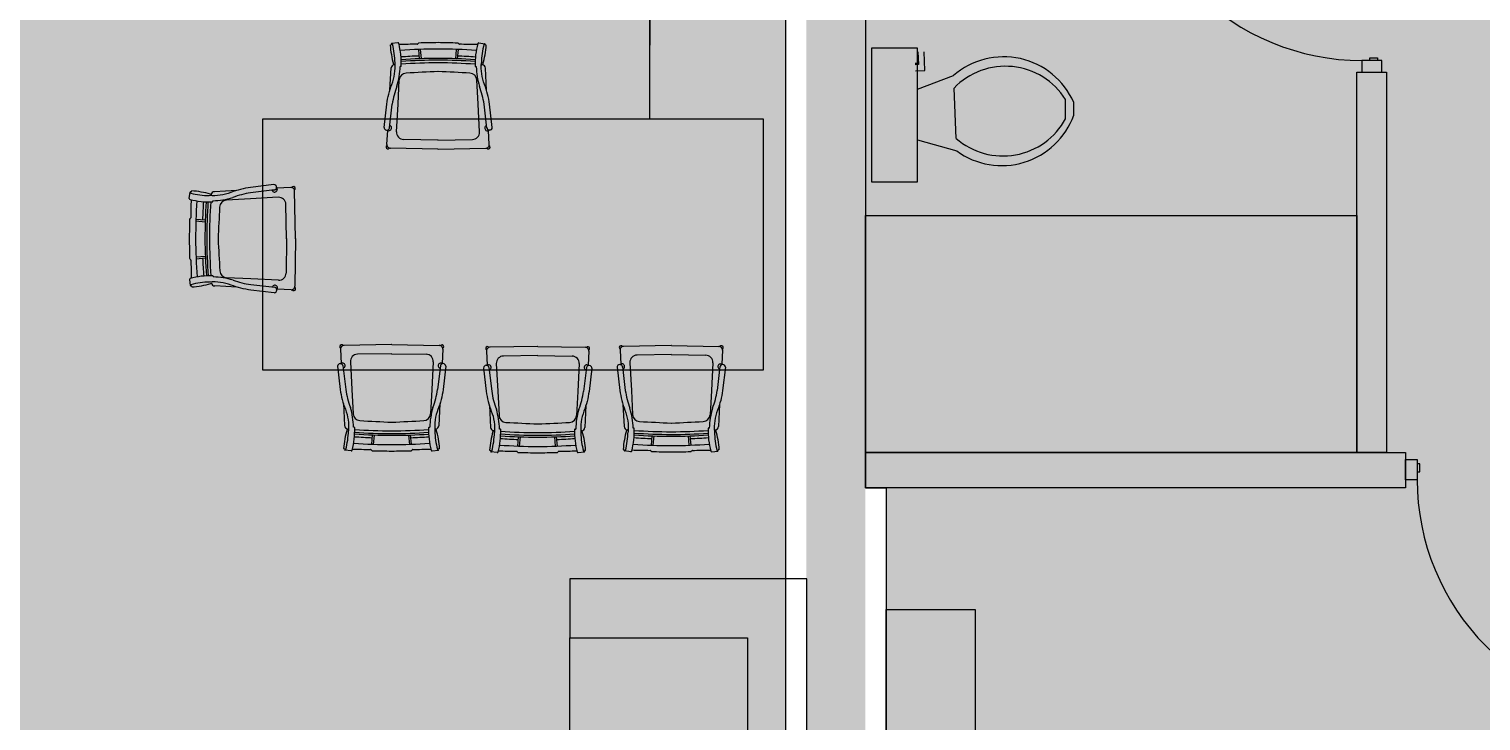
# Model space of a CAD drawing. Header units: millimetres. Extents: x 475206255 to 476720147, y 4620882299 to 4621447368.
# Drawn here: x 475282902 to 475287802, y 4621147628 to 4621149963 of the extents above; entities that cross this region are included whole.
import ezdxf

# ---------------------------------------------------------------- set-up
doc = ezdxf.new("R2010")
doc.units = ezdxf.units.MM
doc.header["$MEASUREMENT"] = 0
for name, color, linetype, lineweight in [('0_Pen_No__2_Pen_No__7_Pen_No__2_Pen_No__7', 7, 'Continuous', 0), ('0_Pen_No__7_Pen_No__7_Pen_No__7', 7, 'Continuous', 0), ('2D Drafting - General_Pen_No__250_Pen_No__2_Pen_No__250', 7, 'Continuous', 0), ('2D Drafting - General_Pen_No__250_Pen_No__2_Pen_No__7', 7, 'Continuous', 0), ('2D Drafting - General_Pen_No__250_Pen_No__7_Pen_No__250', 7, 'Continuous', 0), ('2D Drafting - General_Pen_No__250_Pen_No__7_Pen_No__7', 7, 'Continuous', 0), ('2D Drafting - General_Pen_No__7_Pen_No__7_Pen_No__7', 7, 'Continuous', 0), ('Doors_Pen_No__7_Pen_No__7_Pen_No__7', 7, 'Continuous', 0), ('G-Anno-Nplt_Pen_No__151', 151, 'Continuous', 0), ('G-Anno-Nplt_Pen_No__4', 7, 'Continuous', 0), ('New_0_Pen_No__7', 7, 'Continuous', 0), ('New_aveji_Pen_No__7', 7, 'Continuous', 0), ('New_R03_Nakveti_Pen_No__4', 7, 'Continuous', 0), ('zoma_Pen_No__142', 142, 'Continuous', 0)]:
    doc.layers.add(name, color=color, linetype=linetype, lineweight=lineweight)
doc.layers.add('New_R03_Nakveti', color=7, linetype='Continuous')
doc.layers.add('zoma', color=7, linetype='Continuous')
doc.styles.add('GENERATED_STYLE_2', font='arial.ttf')
doc.dimstyles.new('GENERATED_STYLE__3', dxfattribs={"dimtxt": 200, "dimasz": 64.421331, "dimexe": 0.18, "dimexo": 3, "dimgap": 0, "dimtad": 1, "dimtih": 1, "dimtoh": 1, "dimlfac": 0.001, "dimzin": 0, "dimdsep": 46, "dimtxsty": 'GENERATED_STYLE_2', "dimblk": 'ARROWHEAD_2', "dimblk1": 'ARROWHEAD_2', "dimblk2": 'ARROWHEAD_2', "dimcen": 0.09, "dimclrd": 142, "dimclre": 142, "dimclrt": 142, "dimadec": 0, "dimazin": 0, "dimtfac": 1, "dimtdec": 4, "dimtmove": 0, "dimatfit": 3, "dimfxl": 1, "dimtolj": 1, "dimtzin": 0, "dimarcsym": 0})
doc.dimstyles.new('GENERATED_STYLE__9', dxfattribs={"dimtxt": 200, "dimasz": 64.421331, "dimexe": 0.18, "dimexo": 3, "dimgap": 0, "dimtad": 1, "dimlfac": 0.001, "dimzin": 0, "dimdsep": 46, "dimtxsty": 'GENERATED_STYLE_2', "dimblk": 'ARROWHEAD_2', "dimblk1": 'ARROWHEAD_2', "dimblk2": 'ARROWHEAD_2', "dimcen": 0.09, "dimclrd": 142, "dimclre": 142, "dimclrt": 142, "dimadec": 0, "dimazin": 0, "dimtfac": 1, "dimtdec": 4, "dimtmove": 0, "dimatfit": 3, "dimfxl": 1, "dimtolj": 1, "dimtzin": 0, "dimarcsym": 0})

# ---------------------------------------------------------------- blocks, each defined once
blk = doc.blocks.new('Bed Layout 23_3')
at = {"layer": 'New_R03_Nakveti_Pen_No__4', "color": 7, "linetype": 'Continuous', "lineweight": 0}
for p, q in [((-900, 0), (-1399.9, 0)), ((-1399.9, 0), (-1399.9, -300)), ((-900, -300), (-900, 0)), ((900, 0), (-900, 0)), ((-900, 0), (-900, -2000)), ((1399.9, 0), (900, 0)), ((900, 0), (900, -300)), ((900, -2000), (900, 0)), ((1399.9, -300), (1399.9, 0)), ((-1399.9, -300), (-900, -300)), ((900, -300), (1399.9, -300)), ((-690, -440), (-870, -620)), ((0, -440), (-690, -440)), ((-690, -440), (-690, -620)), ((690, -440), (0, -440)), ((870, -620), (690, -440)), ((690, -440), (690, -620)), ((-870, -620), (-870, -1970)), ((-870, -620), (-690, -620)), ((870, -620), (690, -620)), ((870, -1970), (870, -620)), ((-900, -2000), (900, -2000)), ((-870, -1970), (0, -1970)), ((0, -1970), (870, -1970))]:
    blk.add_line(p, q, dxfattribs=at)
at = {"layer": 'New_R03_Nakveti_Pen_No__4', "color": 7, "linetype": 'Continuous', "lineweight": 0, "flags": 128}
for points in [[(-60, -440), (-60, -60), (-840, -60), (-840, -480), (-730, -480), (-690, -440)], [(690, -440), (730, -480), (840, -480), (840, -60), (60, -60), (60, -440)]]:
    blk.add_lwpolyline(points, close=True, dxfattribs=at)
blk = doc.blocks.new('*D165', base_point=(475826095.8, 4621095193.2))
at = {"layer": 'zoma_Pen_No__142', "color": 142, "linetype": 'Continuous', "lineweight": 0, "transparency": 16777216}
for p, q in [((475299133.3, 4621159406.2), (475299133.3, 4621159447.6)), ((475299196.9, 4621159406.2), (475299069.8, 4621159406.2)), ((475299175.7, 4621159381.7), (475299091, 4621159430.6)), ((475299133.3, 4621144206.2), (475299133.3, 4621159406.2)), ((475299091, 4621144230.6), (475299175.7, 4621144181.7)), ((475299196.9, 4621144206.2), (475299069.8, 4621144206.2)), ((475299133.3, 4621144164.7), (475299133.3, 4621144206.2))]:
    blk.add_line(p, q, dxfattribs=at)
at = {"layer": 'zoma_Pen_No__142', "color": 142, "lineweight": 0, "transparency": 16777216, "insert": (475299093.3, 4621151463), "char_height": 200, "attachment_point": 7, "rotation": 90, "style": 'GENERATED_STYLE_2'}
blk.add_mtext('\\A1;{\\pql;\\fArial|b0|i0|c204|p0;\\W1.000000;15.20}', dxfattribs=at)
blk = doc.blocks.new('ARROWHEAD_2')
at = {"color": 0, "linetype": 'Continuous', "lineweight": 0}
for p, q in [((0, 0), (-1, 0)), ((-0.378, -0.655), (0.378, 0.655))]:
    blk.add_line(p, q, dxfattribs=at)
blk = doc.blocks.new('*D167', base_point=(475826095.8, 4621095193.2))
at = {"layer": 'zoma_Pen_No__142', "color": 142, "linetype": 'Continuous', "lineweight": 0, "transparency": 16777216}
for p, q in [((475298301.8, 4621148130.6), (475298386.6, 4621148081.7)), ((475298407.8, 4621148106.2), (475298280.6, 4621148106.2)), ((475298344.2, 4621144606.2), (475298344.2, 4621148106.2)), ((475298407.8, 4621144606.2), (475298280.6, 4621144606.2)), ((475298301.8, 4621144630.6), (475298386.6, 4621144581.7))]:
    blk.add_line(p, q, dxfattribs=at)
at = {"layer": 'zoma_Pen_No__142', "color": 142, "lineweight": 0, "transparency": 16777216, "insert": (475298304.2, 4621146089.2), "char_height": 200, "attachment_point": 7, "rotation": 90, "style": 'GENERATED_STYLE_2'}
blk.add_mtext('\\A1;{\\pql;\\fArial|b0|i0|c204|p0;\\W1.000000;3.50}', dxfattribs=at)
blk = doc.blocks.new('*D168', base_point=(475826095.8, 4621095193.2))
at = {"layer": 'zoma_Pen_No__142', "color": 142, "linetype": 'Continuous', "lineweight": 0, "transparency": 16777216}
for p, q in [((475298301.8, 4621149030.6), (475298386.6, 4621148981.7)), ((475298407.8, 4621149006.2), (475298280.6, 4621149006.2)), ((475298344.2, 4621148106.2), (475298344.2, 4621149006.2)), ((475298301.8, 4621148130.6), (475298386.6, 4621148081.7)), ((475298407.8, 4621148106.2), (475298280.6, 4621148106.2))]:
    blk.add_line(p, q, dxfattribs=at)
at = {"layer": 'zoma_Pen_No__142', "color": 142, "lineweight": 0, "transparency": 16777216, "insert": (475298304.2, 4621148289.2), "char_height": 200, "attachment_point": 7, "rotation": 90, "style": 'GENERATED_STYLE_2'}
blk.add_mtext('\\A1;{\\pql;\\fArial|b0|i0|c204|p0;\\W1.000000;0.90}', dxfattribs=at)
blk = doc.blocks.new('*D169', base_point=(475826095.8, 4621095193.2))
at = {"layer": 'zoma_Pen_No__142', "color": 142, "linetype": 'Continuous', "lineweight": 0, "transparency": 16777216}
for p, q in [((475298407.8, 4621151606.2), (475298280.6, 4621151606.2)), ((475298301.8, 4621151630.6), (475298386.6, 4621151581.7)), ((475298344.2, 4621149006.2), (475298344.2, 4621151606.2)), ((475298301.8, 4621149030.6), (475298386.6, 4621148981.7)), ((475298407.8, 4621149006.2), (475298280.6, 4621149006.2))]:
    blk.add_line(p, q, dxfattribs=at)
at = {"layer": 'zoma_Pen_No__142', "color": 142, "lineweight": 0, "transparency": 16777216, "char_height": 200, "attachment_point": 7, "rotation": 90, "style": 'GENERATED_STYLE_2'}
for s, insert in [('\\A1;{\\pql;\\fArial|b0|i0|c204|p0;\\W1.000000;0.40}', (475298304.2, 4621151047.8)), ('\\A1;{\\pql;\\fArial|b0|i0|c204|p0;\\W1.000000;2.60}', (475298304.2, 4621150039.2))]:
    blk.add_mtext(s, dxfattribs=dict(at, insert=insert))
blk = doc.blocks.new('*D1350', base_point=(475826095.8, 4621095193.2))
at = {"layer": 'zoma_Pen_No__142', "color": 142, "linetype": 'Continuous', "lineweight": 0, "transparency": 16777216}
for p, q in [((475281719.4, 4621160358.8), (475281719.4, 4621160486)), ((475288219.4, 4621160358.8), (475288219.4, 4621160486)), ((475281743.9, 4621160464.8), (475281695, 4621160380)), ((475288243.9, 4621160464.8), (475288195, 4621160380)), ((475281719.4, 4621160422.4), (475288219.4, 4621160422.4))]:
    blk.add_line(p, q, dxfattribs=at)
at = {"layer": 'zoma_Pen_No__142', "color": 142, "lineweight": 0, "transparency": 16777216, "char_height": 200, "attachment_point": 7, "style": 'GENERATED_STYLE_2'}
for s, insert in [('\\A1;{\\pql;\\fArial|b0|i0|c204|p0;\\W1.000000;6.50}', (475284702.5, 4621160462.4)), ('\\A1;{\\pql;\\fArial|b0|i0|c204|p0;\\W1.000000;0.40}', (475287661.1, 4621160462.4))]:
    blk.add_mtext(s, dxfattribs=dict(at, insert=insert))
blk = doc.blocks.new('*D1409', base_point=(475826095.8, 4621095193.2))
at = {"layer": 'zoma_Pen_No__142', "color": 142, "linetype": 'Continuous', "lineweight": 0, "transparency": 16777216}
for p, q in [((475281743.9, 4621209841.4), (475281695, 4621209756.6)), ((475281719.4, 4621209735.5), (475281719.4, 4621209862.6)), ((475288243.9, 4621209841.4), (475288195, 4621209756.6)), ((475288219.4, 4621209735.5), (475288219.4, 4621209862.6)), ((475281719.4, 4621209799), (475288219.4, 4621209799))]:
    blk.add_line(p, q, dxfattribs=at)
at = {"layer": 'zoma_Pen_No__142', "color": 142, "lineweight": 0, "transparency": 16777216, "char_height": 200, "attachment_point": 7, "style": 'GENERATED_STYLE_2'}
for s, insert in [('\\A1;{\\pql;\\fArial|b0|i0|c204|p0;\\W1.000000;6.50}', (475284702.5, 4621209839)), ('\\A1;{\\pql;\\fArial|b0|i0|c204|p0;\\W1.000000;0.40}', (475287661.1, 4621209839))]:
    blk.add_mtext(s, dxfattribs=dict(at, insert=insert))
blk = doc.blocks.new('*D1433', base_point=(475826095.8, 4621095193.2))
at = {"layer": 'zoma_Pen_No__142', "color": 142, "linetype": 'Continuous', "lineweight": 0, "transparency": 16777216}
for p, q in [((475281719.4, 4621191190.5), (475281719.4, 4621191317.7)), ((475288219.4, 4621191190.5), (475288219.4, 4621191317.7)), ((475281743.9, 4621191296.5), (475281695, 4621191211.7)), ((475281719.4, 4621191254.1), (475288219.4, 4621191254.1)), ((475288243.9, 4621191296.5), (475288195, 4621191211.7))]:
    blk.add_line(p, q, dxfattribs=at)
at = {"layer": 'zoma_Pen_No__142', "color": 142, "lineweight": 0, "transparency": 16777216, "char_height": 200, "attachment_point": 7, "style": 'GENERATED_STYLE_2'}
for s, insert in [('\\A1;{\\pql;\\fArial|b0|i0|c204|p0;\\W1.000000;6.50}', (475284702.5, 4621191294.1)), ('\\A1;{\\pql;\\fArial|b0|i0|c204|p0;\\W1.000000;0.40}', (475287661.1, 4621191294.1))]:
    blk.add_mtext(s, dxfattribs=dict(at, insert=insert))
blk = doc.blocks.new('*D1467', base_point=(475826095.8, 4621095193.2))
at = {"layer": 'zoma_Pen_No__142', "color": 142, "linetype": 'Continuous', "lineweight": 0, "transparency": 16777216}
for p, q in [((475281743.9, 4621259031.2), (475281695, 4621258946.4)), ((475281719.4, 4621258925.2), (475281719.4, 4621259052.4)), ((475288243.9, 4621259031.2), (475288195, 4621258946.4)), ((475288219.4, 4621258925.2), (475288219.4, 4621259052.4)), ((475281719.4, 4621258988.8), (475288219.4, 4621258988.8))]:
    blk.add_line(p, q, dxfattribs=at)
at = {"layer": 'zoma_Pen_No__142', "color": 142, "lineweight": 0, "transparency": 16777216, "char_height": 200, "attachment_point": 7, "style": 'GENERATED_STYLE_2'}
for s, insert in [('\\A1;{\\pql;\\fArial|b0|i0|c204|p0;\\W1.000000;6.50}', (475284702.5, 4621259028.8)), ('\\A1;{\\pql;\\fArial|b0|i0|c204|p0;\\W1.000000;0.40}', (475287661.1, 4621259028.8))]:
    blk.add_mtext(s, dxfattribs=dict(at, insert=insert))
blk = doc.blocks.new('*D1491', base_point=(475826095.8, 4621095193.2))
at = {"layer": 'zoma_Pen_No__142', "color": 142, "linetype": 'Continuous', "lineweight": 0, "transparency": 16777216}
for p, q in [((475281719.4, 4621240380.3), (475281719.4, 4621240507.4)), ((475288219.4, 4621240380.3), (475288219.4, 4621240507.4)), ((475281743.9, 4621240486.2), (475281695, 4621240401.5)), ((475288243.9, 4621240486.2), (475288195, 4621240401.5)), ((475281719.4, 4621240443.8), (475288219.4, 4621240443.8))]:
    blk.add_line(p, q, dxfattribs=at)
at = {"layer": 'zoma_Pen_No__142', "color": 142, "lineweight": 0, "transparency": 16777216, "char_height": 200, "attachment_point": 7, "style": 'GENERATED_STYLE_2'}
for s, insert in [('\\A1;{\\pql;\\fArial|b0|i0|c204|p0;\\W1.000000;6.50}', (475284702.5, 4621240483.8)), ('\\A1;{\\pql;\\fArial|b0|i0|c204|p0;\\W1.000000;0.40}', (475287661.1, 4621240483.8))]:
    blk.add_mtext(s, dxfattribs=dict(at, insert=insert))

msp = doc.modelspace()

# ---------------------------------------------------------------- hatches: boundary and pattern name
at = {"layer": '2D Drafting - General_Pen_No__250_Pen_No__2_Pen_No__7', "linetype": 'Continuous', "lineweight": 0}
msp.add_hatch(color=7, dxfattribs=at).paths.add_polyline_path([(475287382.688, 4621149817.723), (475287482.412, 4621149817.723), (475287482.411, 4621148534.673), (475287382.687, 4621148534.673)])
at = {"layer": '2D Drafting - General_Pen_No__250_Pen_No__7_Pen_No__7', "linetype": 'Continuous', "lineweight": 0}
for points in [[(475285724.357, 4621152256.124), (475285724.357, 4621144406.167), (475285524.357, 4621144406.167), (475285524.357, 4621152256.124)], [(475285724.357, 4621152256.124), (475285724.357, 4621144406.167), (475285524.357, 4621144406.167), (475285524.357, 4621152256.124)], [(475287546.716, 4621148534.674), (475287546.716, 4621148414.674), (475285724.343, 4621148414.674), (475285724.343, 4621148534.674)]]:
    msp.add_hatch(color=7, dxfattribs=at).paths.add_polyline_path(points)
at = {"layer": 'G-Anno-Nplt_Pen_No__151', "linetype": 'Continuous', "lineweight": 0, "true_color": 0x1f2f3f}
for points in [[(475279224.343, 4621151081.167), (475279224.343, 4621149029.253), (475279294.343, 4621149029.253), (475279294.343, 4621144476.174), (475281254.343, 4621144476.174), (475281254.343, 4621144676.167), (475281794.343, 4621144676.167), (475281794.343, 4621144476.174), (475285456.254, 4621144476.174), (475285456.254, 4621151505.904), (475285054.357, 4621151505.904), (475285054.357, 4621152096.092), (475281794.343, 4621152096.092), (475281794.343, 4621151411.167), (475280874.195, 4621151411.167), (475280874.195, 4621151481.167), (475279814.531, 4621151481.167), (475279814.531, 4621151411.167), (475279814.531, 4621151081.167), (475279294.343, 4621151081.167)], [(475295254.343, 4621144676.167), (475295254.343, 4621149736.167), (475291454.343, 4621149736.167), (475291454.343, 4621151736.167), (475289284.531, 4621151736.167), (475289284.531, 4621151336.167), (475288454.343, 4621151336.167), (475288454.343, 4621151536.167), (475288154.343, 4621151536.167), (475288154.343, 4621152096.092), (475286194.343, 4621152096.092), (475286194.343, 4621151505.904), (475285794.343, 4621151505.904), (475285794.343, 4621150759.618), (475285724.343, 4621150759.618), (475285724.343, 4621148414.674), (475285794.343, 4621148414.674), (475285794.343, 4621144476.174), (475288154.343, 4621144476.174), (475288154.343, 4621144676.167), (475288694.343, 4621144676.167), (475288694.343, 4621144476.174), (475295054.343, 4621144476.174), (475295054.343, 4621144676.167)]]:
    msp.add_hatch(color=169, dxfattribs=at).paths.add_polyline_path(points)

# ---------------------------------------------------------------- linework, layer by layer
at = {"layer": '0_Pen_No__2_Pen_No__7_Pen_No__2_Pen_No__7', "color": 7, "linetype": 'Continuous', "lineweight": 0, "flags": 128}
msp.add_lwpolyline([(475285724.343, 4621149334.671), (475287382.687, 4621149334.67), (475287382.687, 4621148534.673), (475285724.343, 4621148534.674)], close=True, dxfattribs=at)
at = {"layer": '0_Pen_No__7_Pen_No__7_Pen_No__7', "color": 7, "linetype": 'Continuous', "lineweight": 0}
for p, q in [((475285892.181, 4621149848.244), (475285902.78, 4621149848.708)), ((475285903.004, 4621149843.576), (475285892.405, 4621149843.112)), ((475285901.151, 4621149885.969), (475285903.004, 4621149843.576)), ((475285925.128, 4621149823.305), (475285922.348, 4621149886.896)), ((475285893.332, 4621149821.915), (475285925.128, 4621149823.305)), ((475285900.385, 4621149759.959), (475286021.44, 4621149806.278)), ((475286030.707, 4621149594.309), (475286023.294, 4621149763.884)), ((475285900.385, 4621149590.051), (475286032.56, 4621149551.915))]:
    msp.add_line(p, q, dxfattribs=at)
at = {"layer": '0_Pen_No__7_Pen_No__7_Pen_No__7', "color": 7, "linetype": 'Continuous', "lineweight": 0, "flags": 128}
msp.add_lwpolyline([(475285744.343, 4621149898.552), (475285744.343, 4621149448.115), (475285900.385, 4621149448.115), (475285900.385, 4621149898.552)], close=True, dxfattribs=at)
for points in [[(475286399.847, 4621149660.485), (475286399.847, 4621149725.646)], [(475286427.146, 4621149672.698), (475286427.146, 4621149715.789)]]:
    msp.add_lwpolyline(points, dxfattribs=at)
at = {"layer": '0_Pen_No__7_Pen_No__7_Pen_No__7', "color": 7, "linetype": 'Continuous', "lineweight": 0}
for centre, radius, start, end in [((475286190.945, 4621149611.517), 258.192, 23.819176, 131.034069), ((475286196.597, 4621149597.314), 240.373, 32.268269, 136.135445), ((475286188.813, 4621149775.365), 240.373, 228.87108, 331.450159), ((475286184.422, 4621149760.724), 258.193, 233.972462, 340.066446)]:
    msp.add_arc(centre, radius, start, end, dxfattribs=at)
at = {"layer": '2D Drafting - General_Pen_No__250_Pen_No__2_Pen_No__250', "color": 7, "linetype": 'Continuous', "lineweight": 0, "flags": 128}
msp.add_lwpolyline([(475287382.688, 4621149817.723), (475287482.412, 4621149817.723), (475287482.411, 4621148534.673), (475287382.687, 4621148534.673)], close=True, dxfattribs=at)
at = {"layer": '2D Drafting - General_Pen_No__250_Pen_No__7_Pen_No__250', "color": 7, "linetype": 'Continuous', "lineweight": 0, "flags": 128}
msp.add_lwpolyline([(475287546.716, 4621148534.674), (475287546.716, 4621148414.674), (475285724.343, 4621148414.674), (475285724.343, 4621148534.674)], close=True, dxfattribs=at)
at = {"layer": '2D Drafting - General_Pen_No__7_Pen_No__7_Pen_No__7', "color": 7, "linetype": 'Continuous', "lineweight": 0}
for centre, start, end in [((475287399.494, 4621150651.545), 180.000009, 270.00169), ((475288380.538, 4621148442.311), 179.99831, 269.999991)]:
    msp.add_arc(centre, 794.311, start, end, dxfattribs=at)
at = {"layer": 'Doors_Pen_No__7_Pen_No__7_Pen_No__7', "color": 7, "linetype": 'Continuous', "lineweight": 0, "flags": 128}
for points in [[(475287467.25, 4621149817.723), (475287467.25, 4621149857.234), (475287399.517, 4621149857.234), (475287399.517, 4621149817.723)], [(475287452.85, 4621149866.123), (475287452.85, 4621149857.234), (475287426.184, 4621149857.234), (475287426.184, 4621149866.123)], [(475287546.716, 4621148510.068), (475287586.227, 4621148510.068), (475287586.227, 4621148442.335), (475287546.716, 4621148442.335)], [(475287595.116, 4621148495.668), (475287586.227, 4621148495.668), (475287586.227, 4621148469.002), (475287595.116, 4621148469.002)]]:
    msp.add_lwpolyline(points, close=True, dxfattribs=at)
at = {"layer": 'G-Anno-Nplt_Pen_No__4', "color": 7, "linetype": 'Continuous', "lineweight": 0, "flags": 128}
for points in [[(475279224.343, 4621151081.167), (475279224.343, 4621149029.253), (475279294.343, 4621149029.253), (475279294.343, 4621144476.174), (475281254.343, 4621144476.174), (475281254.343, 4621144676.167), (475281794.343, 4621144676.167), (475281794.343, 4621144476.174), (475285456.254, 4621144476.174), (475285456.254, 4621151505.904), (475285054.357, 4621151505.904), (475285054.357, 4621152096.092), (475281794.343, 4621152096.092), (475281794.343, 4621151411.167), (475280874.195, 4621151411.167), (475280874.195, 4621151481.167), (475279814.531, 4621151481.167), (475279814.531, 4621151411.167), (475279814.531, 4621151081.167), (475279294.343, 4621151081.167)], [(475295254.343, 4621144676.167), (475295254.343, 4621149736.167), (475291454.343, 4621149736.167), (475291454.343, 4621151736.167), (475289284.531, 4621151736.167), (475289284.531, 4621151336.167), (475288454.343, 4621151336.167), (475288454.343, 4621151536.167), (475288154.343, 4621151536.167), (475288154.343, 4621152096.092), (475286194.343, 4621152096.092), (475286194.343, 4621151505.904), (475285794.343, 4621151505.904), (475285794.343, 4621150759.618), (475285724.343, 4621150759.618), (475285724.343, 4621148414.674), (475285794.343, 4621148414.674), (475285794.343, 4621144476.174), (475288154.343, 4621144476.174), (475288154.343, 4621144676.167), (475288694.343, 4621144676.167), (475288694.343, 4621144476.174), (475295054.343, 4621144476.174), (475295054.343, 4621144676.167)]]:
    msp.add_lwpolyline(points, close=True, dxfattribs=at)
at = {"layer": 'New_0_Pen_No__7', "color": 7, "linetype": 'Continuous', "lineweight": 0}
for p, q in [((475284120.592, 4621149909.23), (475284124.27, 4621149910.159)), ((475284124.197, 4621149910.45), (475284124.27, 4621149910.159)), ((475284146.039, 4621149916.877), (475284124.877, 4621149914.401)), ((475284214.767, 4621149915.098), (475284213.501, 4621149913.474)), ((475284215.634, 4621149894.563), (475284218.454, 4621149863.272)), ((475284221.719, 4621149894.86), (475284224.547, 4621149863.477)), ((475284343.466, 4621149894.726), (475284340.57, 4621149863.349)), ((475284349.551, 4621149894.415), (475284346.663, 4621149863.131)), ((475284350.463, 4621149914.948), (475284351.726, 4621149913.322)), ((475284419.195, 4621149916.576), (475284440.351, 4621149914.053)), ((475284441.023, 4621149910.101), (475284440.949, 4621149909.81)), ((475284444.625, 4621149908.873), (475284440.949, 4621149909.81)), ((475284119.428, 4621149757.43), (475284123.433, 4621149831.964)), ((475284156.075, 4621149837.286), (475284154.042, 4621149837.275)), ((475284408.983, 4621149837.007), (475284411.017, 4621149836.992)), ((475284445.455, 4621149757.07), (475284441.614, 4621149831.614)), ((475284146.934, 4621149710.064), (475284151.327, 4621149791.815)), ((475284416.989, 4621149709.766), (475284412.776, 4621149791.527)), ((475284117.826, 4621149629.458), (475284127.275, 4621149710.086)), ((475284141.912, 4621149616.601), (475284146.934, 4621149710.064)), ((475284421.806, 4621149616.293), (475284416.989, 4621149709.766)), ((475284446.774, 4621149629.095), (475284437.503, 4621149709.744)), ((475284109.58, 4621149574.161), (475284112.138, 4621149621.774)), ((475284123.076, 4621149635.248), (475284121.976, 4621149636.167)), ((475284441.537, 4621149634.897), (475284442.639, 4621149635.814)), ((475284454.899, 4621149573.781), (475284452.445, 4621149621.399)), ((475284281.688, 4621149558.346), (475284121.509, 4621149561.336)), ((475284282.362, 4621149588.775), (475284165.771, 4621149590.951)), ((475284281.294, 4621149588.776), (475284397.89, 4621149590.695)), ((475284282.756, 4621149558.345), (475284442.941, 4621149560.981)), ((475283442.591, 4621149391.638), (475283445.028, 4621149412.804)), ((475283448.978, 4621149413.492), (475283449.269, 4621149413.419)), ((475283450.191, 4621149417.099), (475283449.269, 4621149413.419)), ((475283601.989, 4621149418.544), (475283527.462, 4621149414.401)), ((475283729.958, 4621149420.382), (475283649.348, 4621149410.784)), ((475283724.178, 4621149415.121), (475283723.257, 4621149416.219)), ((475283785.24, 4621149428.731), (475283737.631, 4621149426.084)), ((475283801.372, 4621149256.652), (475283798.087, 4621149416.825)), ((475283522.201, 4621149381.749), (475283522.208, 4621149383.782)), ((475283649.408, 4621149390.27), (475283567.666, 4621149385.726)), ((475283742.862, 4621149395.465), (475283649.408, 4621149390.27)), ((475283770.948, 4621149255.066), (475283768.556, 4621149371.654)), ((475283444.498, 4621149322.913), (475283446.119, 4621149324.183)), ((475283464.748, 4621149315.999), (475283496.136, 4621149313.229)), ((475283465.034, 4621149322.084), (475283496.33, 4621149319.323)), ((475283770.945, 4621149256.135), (475283769.241, 4621149139.535)), ((475283801.375, 4621149255.583), (475283799.035, 4621149095.394)), ((475283444.898, 4621149187.218), (475283446.527, 4621149185.958)), ((475283465.108, 4621149194.252), (475283496.478, 4621149197.207)), ((475283465.429, 4621149188.168), (475283496.709, 4621149191.114)), ((475283443.397, 4621149118.483), (475283445.959, 4621149097.331)), ((475283522.947, 4621149128.842), (475283522.966, 4621149126.808)), ((475283650.205, 4621149120.216), (475283568.437, 4621149124.278)), ((475283743.687, 4621149115.572), (475283650.205, 4621149120.216)), ((475283449.912, 4621149096.667), (475283450.203, 4621149096.742)), ((475283451.147, 4621149093.067), (475283450.203, 4621149096.742)), ((475283602.951, 4621149092.518), (475283528.401, 4621149096.221)), ((475283730.929, 4621149091.435), (475283650.263, 4621149100.557)), ((475283725.117, 4621149096.661), (475283724.202, 4621149095.558)), ((475283786.258, 4621149083.412), (475283738.635, 4621149085.778)), ((475283952.88, 4621148882.655), (475283955.359, 4621148835.038)), ((475284125.014, 4621148898.184), (475283964.831, 4621148895.461)), ((475284126.493, 4621148867.754), (475284009.898, 4621148865.772)), ((475284125.424, 4621148867.755), (475284242.017, 4621148865.642)), ((475284126.083, 4621148898.183), (475284286.263, 4621148895.281)), ((475284298.199, 4621148882.462), (475284295.667, 4621148834.847)), ((475284445.56, 4621148876.687), (475284448.039, 4621148829.069)), ((475284617.694, 4621148892.215), (475284457.511, 4621148889.492)), ((475284618.763, 4621148892.215), (475284778.943, 4621148889.312)), ((475284790.88, 4621148876.493), (475284788.347, 4621148828.878)), ((475284896.437, 4621148879.671), (475284898.917, 4621148832.053)), ((475285068.572, 4621148895.2), (475284908.388, 4621148892.476)), ((475285070.051, 4621148864.77), (475284953.456, 4621148862.788)), ((475285068.982, 4621148864.77), (475285185.575, 4621148862.658)), ((475285069.64, 4621148895.199), (475285229.821, 4621148892.296)), ((475285241.757, 4621148879.477), (475285239.224, 4621148831.863)), ((475283961.035, 4621148827.345), (475283970.349, 4621148746.701)), ((475283966.275, 4621148821.546), (475283965.173, 4621148820.629)), ((475283985.996, 4621148840.161), (475283990.863, 4621148746.69)), ((475284265.89, 4621148840.004), (475284260.919, 4621148746.539)), ((475284289.982, 4621148827.161), (475284280.578, 4621148746.528)), ((475284284.736, 4621148821.368), (475284285.836, 4621148820.449)), ((475284453.715, 4621148821.377), (475284463.029, 4621148740.733)), ((475284458.955, 4621148815.578), (475284457.854, 4621148814.66)), ((475284478.677, 4621148834.192), (475284483.544, 4621148740.721)), ((475284619.173, 4621148861.785), (475284502.578, 4621148859.803)), ((475284618.105, 4621148861.786), (475284734.698, 4621148859.673)), ((475284758.571, 4621148834.035), (475284753.599, 4621148740.57)), ((475284782.663, 4621148821.192), (475284773.258, 4621148740.559)), ((475284777.416, 4621148815.399), (475284778.517, 4621148814.48)), ((475284904.593, 4621148824.361), (475284913.907, 4621148743.717)), ((475284909.832, 4621148818.562), (475284908.731, 4621148817.644)), ((475284929.554, 4621148837.177), (475284934.421, 4621148743.706)), ((475285209.448, 4621148837.02), (475285204.476, 4621148743.554)), ((475285233.54, 4621148824.177), (475285224.136, 4621148743.543)), ((475285228.294, 4621148818.383), (475285229.394, 4621148817.465)), ((475283990.863, 4621148746.69), (475283995.12, 4621148664.932)), ((475284260.919, 4621148746.539), (475284256.57, 4621148664.785)), ((475284483.544, 4621148740.721), (475284487.801, 4621148658.963)), ((475284753.599, 4621148740.57), (475284749.25, 4621148658.817)), ((475284934.421, 4621148743.706), (475284938.678, 4621148661.948)), ((475285204.476, 4621148743.554), (475285200.128, 4621148661.801)), ((475283962.423, 4621148699.371), (475283966.305, 4621148624.829)), ((475284288.451, 4621148699.188), (475284284.486, 4621148624.651)), ((475284455.104, 4621148693.402), (475284458.985, 4621148618.861)), ((475284781.131, 4621148693.219), (475284777.166, 4621148618.683)), ((475284905.981, 4621148696.386), (475284909.862, 4621148621.845)), ((475285232.008, 4621148696.204), (475285228.043, 4621148621.667)), ((475283998.938, 4621148619.453), (475283996.905, 4621148619.467)), ((475284251.846, 4621148619.312), (475284253.88, 4621148619.323)), ((475284058.402, 4621148562.078), (475284061.273, 4621148593.364)), ((475284064.486, 4621148561.77), (475284067.366, 4621148593.148)), ((475284186.233, 4621148561.702), (475284183.389, 4621148593.083)), ((475284192.318, 4621148562.003), (475284189.482, 4621148593.292)), ((475284491.618, 4621148613.485), (475284489.585, 4621148613.499)), ((475284551.082, 4621148556.109), (475284553.953, 4621148587.395)), ((475284557.167, 4621148555.802), (475284560.046, 4621148587.18)), ((475284678.914, 4621148555.734), (475284676.069, 4621148587.115)), ((475284684.999, 4621148556.034), (475284682.162, 4621148587.323)), ((475284744.527, 4621148613.343), (475284746.56, 4621148613.355)), ((475284942.496, 4621148616.469), (475284940.462, 4621148616.483)), ((475285001.96, 4621148559.093), (475285004.831, 4621148590.38)), ((475285008.044, 4621148558.786), (475285010.924, 4621148590.164)), ((475285129.791, 4621148558.718), (475285126.947, 4621148590.099)), ((475285135.876, 4621148559.018), (475285133.04, 4621148590.308)), ((475285195.404, 4621148616.327), (475285197.437, 4621148616.339)), ((475283963.335, 4621148547.568), (475283967.012, 4621148546.633)), ((475283966.938, 4621148546.342), (475283967.012, 4621148546.633)), ((475283988.77, 4621148539.879), (475283967.612, 4621148542.39)), ((475284057.501, 4621148541.544), (475284056.237, 4621148543.17)), ((475284193.197, 4621148541.468), (475284194.462, 4621148543.092)), ((475284261.925, 4621148539.726), (475284283.086, 4621148542.213)), ((475284287.368, 4621148547.387), (475284283.691, 4621148546.456)), ((475284283.765, 4621148546.165), (475284283.691, 4621148546.456)), ((475284456.016, 4621148541.6), (475284459.692, 4621148540.665)), ((475284459.618, 4621148540.374), (475284459.692, 4621148540.665)), ((475284481.45, 4621148533.91), (475284460.292, 4621148536.422)), ((475284550.181, 4621148535.576), (475284548.917, 4621148537.201)), ((475284685.877, 4621148535.5), (475284687.142, 4621148537.124)), ((475284754.606, 4621148533.757), (475284775.767, 4621148536.245)), ((475284780.049, 4621148541.418), (475284776.371, 4621148540.487)), ((475284776.445, 4621148540.196), (475284776.371, 4621148540.487)), ((475284906.893, 4621148544.584), (475284910.57, 4621148543.649)), ((475284910.495, 4621148543.358), (475284910.57, 4621148543.649)), ((475284932.328, 4621148536.895), (475284911.169, 4621148539.406)), ((475285001.058, 4621148538.56), (475284999.795, 4621148540.185)), ((475285136.754, 4621148538.484), (475285138.02, 4621148540.108)), ((475285205.483, 4621148536.741), (475285226.644, 4621148539.229)), ((475285230.926, 4621148544.403), (475285227.249, 4621148543.472)), ((475285227.322, 4621148543.18), (475285227.249, 4621148543.472))]:
    msp.add_line(p, q, dxfattribs=at)
for points in [[(475284996.712, 4621151824.655), (475284996.712, 4621149909.544)], [(475284996.712, 4621149658.718), (475284996.712, 4621150258.718), (475285444.386, 4621150258.718)], [(475284099.689, 4621149631.583), (475284108.891, 4621149710.106)], [(475284464.916, 4621149631.18), (475284455.887, 4621149709.724)], [(475283727.799, 4621149438.515), (475283649.294, 4621149429.168)], [(475283728.877, 4621149073.29), (475283650.317, 4621149082.173)], [(475283942.894, 4621148825.25), (475283951.965, 4621148746.712)], [(475284308.121, 4621148825.045), (475284298.962, 4621148746.517)], [(475284435.574, 4621148819.281), (475284444.645, 4621148740.743)], [(475284800.801, 4621148819.077), (475284791.642, 4621148740.549)], [(475284886.452, 4621148822.266), (475284895.523, 4621148743.727)], [(475285251.679, 4621148822.061), (475285242.519, 4621148743.533)]]:
    msp.add_lwpolyline(points, dxfattribs=at)
for points in [[(475284108.946, 4621149710.106, -0.05838097), (475284126.154, 4621149776.777, 0.11288216), (475284136.738, 4621149849.56)], [(475284455.832, 4621149709.724, 0.05838097), (475284438.771, 4621149776.432, -0.11288216), (475284428.348, 4621149849.239)], [(475284108.286, 4621149622.4), (475284110.608, 4621149622.066, -0.08130171), (475284115.949, 4621149620.382)], [(475284456.299, 4621149622.017), (475284453.977, 4621149621.687, 0.08130171), (475284448.632, 4621149620.016)], [(475283649.294, 4621149429.113, 0.05838097), (475283582.655, 4621149411.782, -0.11288216), (475283509.891, 4621149401.063)], [(475283736.998, 4621149429.935), (475283737.337, 4621149427.614, 0.08130171), (475283739.03, 4621149422.276)], [(475283650.317, 4621149082.228, -0.05838097), (475283583.577, 4621149099.166, 0.11288216), (475283510.751, 4621149109.455)], [(475283738.025, 4621149081.924), (475283738.35, 4621149084.246, -0.08130171), (475283740.012, 4621149089.594)], [(475283951.506, 4621148834.418), (475283953.828, 4621148834.749, 0.08130171), (475283959.172, 4621148836.424)], [(475284299.519, 4621148834.223), (475284297.197, 4621148834.557, -0.08130171), (475284291.855, 4621148836.237)], [(475284444.187, 4621148828.45), (475284446.509, 4621148828.78, 0.08130171), (475284451.852, 4621148830.455)], [(475284792.199, 4621148828.255), (475284789.878, 4621148828.588, -0.08130171), (475284784.536, 4621148830.269)], [(475284895.064, 4621148831.434), (475284897.386, 4621148831.765, 0.08130171), (475284902.73, 4621148833.439)], [(475285243.077, 4621148831.239), (475285240.755, 4621148831.572, -0.08130171), (475285235.413, 4621148833.253)], [(475283952.021, 4621148746.712, 0.05838097), (475283969.118, 4621148680.012, -0.11288216), (475283979.58, 4621148607.211)], [(475284298.906, 4621148746.517, -0.05838097), (475284281.735, 4621148679.837, 0.11288216), (475284271.19, 4621148607.048)], [(475284444.701, 4621148740.743, 0.05838097), (475284461.798, 4621148674.044, -0.11288216), (475284472.261, 4621148601.243)], [(475284791.587, 4621148740.549, -0.05838097), (475284774.415, 4621148673.868, 0.11288216), (475284763.87, 4621148601.079)], [(475284895.578, 4621148743.727, 0.05838097), (475284912.675, 4621148677.028, -0.11288216), (475284923.138, 4621148604.227)], [(475285242.464, 4621148743.533, -0.05838097), (475285225.292, 4621148676.853, 0.11288216), (475285214.748, 4621148604.063)]]:
    msp.add_lwpolyline(points, format="xyb", dxfattribs=at)
msp.add_lwpolyline([(475285380.22, 4621149658.718), (475283689.982, 4621149658.718), (475283689.982, 4621148813.258), (475285380.22, 4621148813.258)], close=True, dxfattribs=at)
for centre, radius, start, end in [((475284397.968, 4621149925.332), 277.843, 183.322308, 196.720879), ((475284126.794, 4621149912.037), 3.044, 129.032752, 211.421542), ((475284125.231, 4621149911.378), 3.044, 14.285143, 96.673945), ((475283857.749, 4621149843.272), 279.06, 1.2913, 14.285155), ((475284146.393, 4621149913.854), 3.044, 14.285158, 96.673951), ((475283878.911, 4621149845.748), 279.06, 358.628489, 14.285155), ((475284683.595, 4621126696.595), 23220.515, 91.1657892, 91.3161525), ((475284282.319, 4621148140.826), 1755.051, 85.796168, 94.184849), ((475284211.101, 4621149915.346), 3.044, 271.165789, 322.042385), ((475284217.167, 4621149913.226), 3.044, 91.136613, 142.042372), ((475284677.718, 4621126700.322), 23220.515, 90.9749413, 91.1366155), ((475283836.345, 4621126701.25), 23220.515, 88.7370948, 88.898769), ((475284348.059, 4621149913.081), 3.044, 37.831356, 88.7371), ((475284354.13, 4621149915.189), 3.044, 217.831348, 268.707931), ((475283830.459, 4621126697.535), 23220.515, 88.5575588, 88.707922), ((475284686.166, 4621149844.858), 279.06, 165.588555, 181.245221), ((475284418.834, 4621149913.554), 3.044, 83.199775, 165.588549), ((475284707.323, 4621149842.335), 279.06, 165.588555, 178.58241), ((475284167.285, 4621149925.586), 277.843, 343.152831, 356.551403), ((475284439.991, 4621149911.031), 3.044, 83.199771, 165.588553), ((475284438.43, 4621149911.694), 3.044, 328.452169, 50.840957), ((475284135.59, 4621149831.311), 12.174, 98.073629, 176.924068), ((475284134.788, 4621149846.269), 3.044, 196.720874, 273.009377), ((475285351.534, 4621126701.847), 23173.34, 93.0039966, 93.0093776), ((475284280.625, 4621148109.322), 1764.182, 92.046245, 94.019469), ((475284280.625, 4621148109.322), 1755.051, 85.854241, 94.019469), ((475284280.625, 4621148109.322), 1748.964, 85.848304, 94.025407), ((475284280.625, 4621148109.322), 1739.833, 85.831094, 94.042616), ((475284280.625, 4621148109.322), 1764.182, 85.854241, 87.827465), ((475283162.537, 4621126704.259), 23173.34, 86.8643417, 86.8697226), ((475284430.291, 4621149845.944), 3.044, 266.864332, 343.152825), ((475284429.456, 4621149830.987), 12.174, 2.949641, 81.800083), ((475283890.148, 4621149845.559), 264.024, 343.41271, 358.202057), ((475284175.64, 4621149790.508), 24.348, 92.914472, 176.924068), ((475284156.066, 4621149839.112), 1.826, 270.304311, 358.628485), ((475285351.108, 4621126701.855), 23142.905, 92.6482821, 92.9144718), ((475283162.104, 4621126704.268), 23142.905, 86.9592386, 87.2254284), ((475284388.46, 4621149790.274), 24.348, 2.949641, 86.959239), ((475284408.997, 4621149838.834), 1.826, 181.245222, 269.569406), ((475284674.928, 4621149844.694), 264.024, 181.671653, 196.461), ((475284402.076, 4621149670.005), 277.599, 158.845452, 171.698512), ((475284162.614, 4621149670.269), 277.599, 8.175199, 21.028258), ((475284108.881, 4621149631.573), 9.192, 179.936852, 359.936857), ((475284115.845, 4621149629.574), 9.192, 270.648482, 38.119812), ((475284119.766, 4621149637.664), 1.085, 199.797053, 284.136245), ((475284120.568, 4621149634.482), 2.196, 50.112008, 104.136219), ((475284166.225, 4621149615.295), 24.348, 176.924068, 268.930841), ((475284397.489, 4621149615.04), 24.348, 270.94287, 2.949643), ((475284448.756, 4621149629.207), 9.192, 141.753898, 269.225227), ((475284444.044, 4621149634.125), 2.196, 75.737471, 129.761695), ((475284444.852, 4621149637.306), 1.085, 255.737505, 340.076648), ((475284455.724, 4621149631.191), 9.192, 179.936857, 359.936852), ((475284112.822, 4621149565.216), 6.087, 118.449945, 327.404958), ((475284121.736, 4621149573.508), 12.174, 176.924067, 268.930838), ((475284282.256, 4621149588.777), 30.436, 268.930825, 270.942855), ((475284282.229, 4621149564.424), 6.087, 268.930825, 270.942855), ((475284442.741, 4621149573.154), 12.174, 270.94287, 2.949643), ((475284451.637, 4621149564.843), 6.087, 212.468746, 61.423772), ((475283448.052, 4621149412.456), 3.044, 173.431916, 255.820707), ((475283447.396, 4621149410.892), 3.044, 58.684313, 141.073095), ((475283515.664, 4621149680.064), 279.06, 255.820705, 268.81456), ((475283434.602, 4621149139.694), 277.843, 73.384981, 86.783552), ((475283513.178, 4621149403.02), 3.044, 357.09648, 73.384982), ((475283528.138, 4621149402.245), 12.174, 93.181793, 172.032229), ((475306659.809, 4621148229.035), 23173.34, 177.0964781, 177.1018591), ((475283689.936, 4621149136.057), 277.599, 98.407348, 111.260408), ((475283721.756, 4621149418.427), 1.085, 345.969614, 70.308799), ((475283724.939, 4621149417.631), 2.196, 165.969637, 219.993859), ((475283729.839, 4621149422.363), 9.192, 231.986044, 359.457383), ((475283727.827, 4621149429.323), 9.192, 270.169005, 90.169005), ((475283785.915, 4621149416.575), 12.174, 1.175014, 93.181795), ((475283794.19, 4621149425.505), 6.087, 302.700896, 151.655918), ((475283445.615, 4621149391.29), 3.044, 173.431913, 255.82071), ((475283513.227, 4621149658.897), 279.06, 255.820705, 271.477371), ((475306663.828, 4621148896.985), 23220.515, 178.7897082, 178.9400715), ((475285218.881, 4621149261.958), 1755.051, 176.028318, 184.416999), ((475285250.392, 4621149260.392), 1764.182, 176.086392, 178.059615), ((475285250.392, 4621149260.392), 1755.051, 176.086392, 184.251619), ((475285250.392, 4621149260.392), 1748.964, 176.080454, 184.257557), ((475285250.392, 4621149260.392), 1739.833, 176.063244, 184.274766), ((475283520.375, 4621149381.755), 1.826, 271.477373, 359.801533), ((475283513.437, 4621149647.661), 264.024, 271.903803, 286.69315), ((475306659.803, 4621148228.608), 23142.905, 177.1913886, 177.4575784), ((475283569.017, 4621149361.415), 24.348, 93.181793, 177.191391), ((475283744.213, 4621149371.154), 24.348, 1.17502, 93.181793), ((475306660.089, 4621148902.855), 23220.515, 178.9692446, 179.1309188), ((475283446.374, 4621149320.517), 3.044, 128.063497, 178.969254), ((475283444.242, 4621149326.579), 3.044, 308.063489, 358.940064), ((475306657.607, 4621149744.226), 23220.515, 181.2070917, 181.3687659), ((475306653.346, 4621150417.604), 23142.905, 182.8804322, 183.1466219), ((475283770.943, 4621149256.028), 30.436, 359.162988, 1.175018), ((475283795.295, 4621149256.1), 6.087, 359.162997, 1.175022), ((475283446.76, 4621149189.625), 3.044, 181.368763, 232.274517), ((475283444.664, 4621149183.551), 3.044, 1.397945, 52.274517), ((475306661.311, 4621149750.118), 23220.515, 181.397939, 181.5483023), ((475285250.392, 4621149260.392), 1764.182, 182.278395, 184.251619), ((475283446.418, 4621149118.849), 3.044, 104.517305, 186.906102), ((475283515.608, 4621148851.645), 279.06, 88.860639, 104.517305), ((475283518.17, 4621148830.493), 279.06, 91.52345, 104.517305), ((475283514.05, 4621149107.518), 3.044, 286.95303, 3.241524), ((475306653.352, 4621150418.032), 23173.34, 183.2361507, 183.2415316), ((475283521.121, 4621149128.825), 1.826, 0.53647, 88.860639), ((475283515.751, 4621148862.883), 264.024, 73.644861, 88.434207), ((475283569.645, 4621149148.596), 24.348, 183.146622, 267.156218), ((475283689.229, 4621149375.518), 277.599, 249.077602, 261.930662), ((475283744.895, 4621149139.891), 24.348, 267.156217, 359.162991), ((475283448.98, 4621149097.697), 3.044, 104.517305, 186.906102), ((475283448.315, 4621149099.258), 3.044, 219.264908, 301.653695), ((475283433.922, 4621149370.376), 277.843, 273.554458, 286.95303), ((475283529.005, 4621149108.38), 12.174, 188.305778, 267.156216), ((475283722.714, 4621149093.342), 1.085, 290.029209, 14.368377), ((475283725.893, 4621149094.156), 2.196, 140.344149, 194.368382), ((475283730.821, 4621149089.453), 9.192, 0.880626, 128.351968), ((475283728.85, 4621149082.482), 9.192, 270.169006, 90.169005), ((475283786.862, 4621149095.572), 12.174, 267.156217, 359.162991), ((475283795.19, 4621149086.691), 6.087, 208.682094, 57.637114), ((475283956.137, 4621148891.595), 6.087, 32.499788, 241.454817), ((475283965.038, 4621148883.288), 12.174, 90.973917, 182.980686), ((475284010.312, 4621148841.427), 24.348, 90.973915, 182.980688), ((475284125.531, 4621148867.753), 30.436, 88.961881, 90.97391), ((475284125.545, 4621148892.105), 6.087, 88.961781, 90.973811), ((475284241.576, 4621148841.297), 24.348, 356.955113, 88.961887), ((475284286.042, 4621148883.108), 12.174, 356.955116, 88.961885), ((475284294.952, 4621148891.405), 6.087, 298.480992, 147.436007), ((475284448.817, 4621148885.626), 6.087, 32.499788, 241.454817), ((475284457.718, 4621148877.32), 12.174, 90.973914, 182.980693), ((475284618.212, 4621148861.784), 30.436, 88.961881, 90.97391), ((475284618.225, 4621148886.136), 6.087, 88.962031, 90.97406), ((475284778.723, 4621148877.14), 12.174, 356.955113, 88.961884), ((475284787.632, 4621148885.436), 6.087, 298.480984, 147.436015), ((475284899.695, 4621148888.61), 6.087, 32.499797, 241.454808), ((475284908.595, 4621148880.304), 12.174, 90.973917, 182.980686), ((475284953.87, 4621148838.443), 24.348, 90.973915, 182.980688), ((475285069.089, 4621148864.768), 30.436, 88.961881, 90.97391), ((475285069.103, 4621148889.121), 6.087, 88.962031, 90.97406), ((475285185.134, 4621148838.313), 24.348, 356.955111, 88.961886), ((475285229.6, 4621148880.124), 12.174, 356.95511, 88.961887), ((475285238.51, 4621148888.421), 6.087, 298.480993, 147.436006), ((475283952.086, 4621148825.245), 9.192, 359.967903, 179.967897), ((475283959.053, 4621148827.232), 9.192, 321.784944, 89.256273), ((475283962.961, 4621148819.135), 1.085, 75.768507, 160.107737), ((475283963.768, 4621148822.316), 2.196, 255.768509, 309.792742), ((475284291.965, 4621148827.046), 9.192, 90.679529, 218.150858), ((475284287.244, 4621148822.135), 2.196, 230.143057, 284.167277), ((475284288.047, 4621148818.953), 1.085, 19.828123, 104.167246), ((475284298.929, 4621148825.05), 9.192, 359.967903, 179.967897), ((475284444.766, 4621148819.276), 9.192, 359.967903, 179.967897), ((475284451.733, 4621148821.264), 9.192, 321.784942, 89.256274), ((475284455.641, 4621148813.167), 1.085, 75.768537, 160.107708), ((475284456.448, 4621148816.348), 2.196, 255.768528, 309.792774), ((475284502.992, 4621148835.458), 24.348, 90.973917, 182.980689), ((475284734.257, 4621148835.329), 24.348, 356.955114, 88.961886), ((475284784.645, 4621148821.077), 9.192, 90.679528, 218.150856), ((475284779.924, 4621148816.167), 2.196, 230.143025, 284.167257), ((475284780.728, 4621148812.985), 1.085, 19.828093, 104.167274), ((475284791.609, 4621148819.082), 9.192, 359.967897, 179.967903), ((475284895.644, 4621148822.26), 9.192, 359.967897, 179.967903), ((475284902.61, 4621148824.248), 9.192, 321.78494, 89.256274), ((475284906.518, 4621148816.151), 1.085, 75.768524, 160.107655), ((475284907.325, 4621148819.332), 2.196, 255.76854, 309.792763), ((475285235.522, 4621148824.062), 9.192, 90.679527, 218.15086), ((475285230.802, 4621148819.151), 2.196, 230.143056, 284.167278), ((475285231.605, 4621148815.969), 1.085, 19.8281, 104.16727), ((475285242.487, 4621148822.066), 9.192, 359.967904, 179.967903), ((475284245.217, 4621148786.325), 277.599, 188.206244, 201.059303), ((475284005.755, 4621148786.459), 277.599, 338.876498, 351.729557), ((475284737.897, 4621148780.356), 277.599, 188.206244, 201.059303), ((475284498.435, 4621148780.49), 277.599, 338.876498, 351.729557), ((475285188.775, 4621148783.341), 277.599, 188.206244, 201.059303), ((475284949.312, 4621148783.475), 277.599, 338.876498, 351.729557), ((475283732.997, 4621148611.622), 264.024, 1.702699, 16.492045), ((475284517.778, 4621148611.183), 264.024, 163.443756, 178.233102), ((475284225.678, 4621148605.654), 264.024, 1.702699, 16.492045), ((475285010.458, 4621148605.214), 264.024, 163.443756, 178.233103), ((475284676.555, 4621148608.638), 264.024, 1.702699, 16.492045), ((475285461.336, 4621148608.198), 264.024, 163.443756, 178.233102), ((475283978.462, 4621148625.462), 12.174, 182.980689, 261.831125), ((475283721.76, 4621148611.452), 279.06, 345.619601, 1.276266), ((475284019.436, 4621148666.198), 24.348, 182.980686, 266.990284), ((475283998.925, 4621148617.627), 1.826, 1.27626, 89.600444), ((475285233.283, 4621171752.865), 23142.905, 266.990284, 267.2564737), ((475283044.278, 4621171754.092), 23142.905, 272.6793274, 272.9455171), ((475284232.256, 4621148666.079), 24.348, 272.945517, 356.955114), ((475284529.015, 4621148611), 279.06, 178.659535, 194.316201), ((475284251.857, 4621148617.485), 1.826, 90.335357, 178.659553), ((475284272.329, 4621148625.298), 12.174, 278.104674, 356.955113), ((475284471.143, 4621148619.494), 12.174, 182.980686, 261.831127), ((475284512.116, 4621148660.229), 24.348, 182.980688, 266.990285), ((475285725.963, 4621171746.897), 23142.905, 266.990284, 267.2564737), ((475283536.958, 4621171748.123), 23142.905, 272.6793274, 272.9455171), ((475284724.936, 4621148660.11), 24.348, 272.945517, 356.955114), ((475284765.009, 4621148619.329), 12.174, 278.104673, 356.955113), ((475284922.02, 4621148622.478), 12.174, 182.980686, 261.831128), ((475284962.994, 4621148663.214), 24.348, 182.980689, 266.990283), ((475286176.84, 4621171749.881), 23142.905, 266.990284, 267.2564737), ((475283987.836, 4621171751.107), 23142.905, 272.6793279, 272.9455176), ((475285175.813, 4621148663.094), 24.348, 272.945518, 356.95511), ((475285215.886, 4621148622.314), 12.174, 278.104673, 356.955113), ((475284240.684, 4621148531.006), 277.843, 163.183876, 176.582448), ((475283700.602, 4621148613.964), 279.06, 345.6196, 358.613455), ((475283977.636, 4621148610.505), 3.044, 86.895376, 163.183889), ((475285232.853, 4621171752.873), 23173.34, 266.8953794, 266.9007603), ((475284126.36, 4621150347.208), 1764.182, 265.885287, 267.858511), ((475284126.36, 4621150347.208), 1755.051, 265.885287, 274.050514), ((475284126.36, 4621150347.208), 1748.964, 265.879349, 274.056452), ((475284126.36, 4621150347.208), 1739.833, 265.86214, 274.073662), ((475284126.36, 4621150347.208), 1764.182, 272.077291, 274.050514), ((475283043.856, 4621171754.1), 23173.34, 273.0350314, 273.0404124), ((475284550.176, 4621148613.488), 279.06, 181.322346, 194.316201), ((475284273.139, 4621148610.34), 3.044, 16.751929, 93.040432), ((475284010.001, 4621148531.135), 277.843, 3.353353, 16.751925), ((475284733.364, 4621148525.037), 277.843, 163.183876, 176.582448), ((475284193.282, 4621148607.995), 279.06, 345.619601, 358.613455), ((475284470.316, 4621148604.537), 3.044, 86.895381, 163.183861), ((475285725.534, 4621171746.905), 23173.34, 266.8953793, 266.9007602), ((475284214.44, 4621148605.484), 279.06, 345.619601, 1.276266), ((475284491.606, 4621148611.659), 1.826, 1.27626, 89.600443), ((475284619.04, 4621150341.239), 1764.182, 265.885287, 267.858511), ((475284619.04, 4621150341.239), 1755.051, 265.885287, 274.050514), ((475284619.04, 4621150341.239), 1748.964, 265.879349, 274.056452), ((475284619.04, 4621150341.239), 1739.833, 265.86214, 274.073661), ((475284619.04, 4621150341.239), 1764.182, 272.077291, 274.050514), ((475285021.696, 4621148605.031), 279.06, 178.659535, 194.316201), ((475284744.537, 4621148611.517), 1.826, 90.335371, 178.659511), ((475283536.526, 4621171748.131), 23173.34, 273.0350559, 273.0404369), ((475285042.856, 4621148607.519), 279.06, 181.322346, 194.316201), ((475284765.819, 4621148604.371), 3.044, 16.751921, 93.040417), ((475284502.682, 4621148525.166), 277.843, 3.353353, 16.751925), ((475285184.242, 4621148528.021), 277.843, 163.183876, 176.582448), ((475284644.16, 4621148610.979), 279.06, 345.6196, 358.613455), ((475284921.193, 4621148607.521), 3.044, 86.895372, 163.18387), ((475286176.411, 4621171749.889), 23173.34, 266.8953794, 266.9007603), ((475284665.318, 4621148608.468), 279.06, 345.619601, 1.276267), ((475284942.483, 4621148614.643), 1.826, 1.276304, 89.60043), ((475285069.918, 4621150344.223), 1764.182, 265.885287, 267.858511), ((475285069.918, 4621150344.223), 1755.051, 265.885287, 274.050514), ((475285069.918, 4621150344.223), 1748.964, 265.879349, 274.056452), ((475285069.918, 4621150344.223), 1739.833, 265.86214, 274.073661), ((475285069.918, 4621150344.223), 1764.182, 272.07729, 274.050514), ((475285472.573, 4621148608.016), 279.06, 178.659535, 194.316201), ((475285195.415, 4621148614.501), 1.826, 90.335377, 178.659533), ((475283987.404, 4621171751.115), 23173.34, 273.0350559, 273.0404369), ((475285493.734, 4621148610.503), 279.06, 181.322346, 194.316201), ((475285216.696, 4621148607.355), 3.044, 16.751909, 93.040427), ((475284953.559, 4621148528.151), 277.843, 3.353353, 16.751925), ((475283969.532, 4621148544.751), 3.044, 148.48321, 230.872006), ((475283967.97, 4621148545.413), 3.044, 263.230803, 345.619604), ((475283989.129, 4621148542.901), 3.044, 263.230804, 345.619603), ((475284564.924, 4621171759.236), 23220.515, 268.5886041, 268.7389673), ((475284124.683, 4621150315.703), 1755.051, 265.827214, 274.215894), ((475284053.834, 4621148541.302), 3.044, 37.862379, 88.738962), ((475284059.903, 4621148543.412), 3.044, 217.862382, 268.768139), ((475284559.041, 4621171755.518), 23220.515, 268.7681401, 268.9298143), ((475283717.668, 4621171755.989), 23220.515, 271.0059864, 271.1676606), ((475284190.796, 4621148543.339), 3.044, 271.167664, 322.073416), ((475284196.863, 4621148541.222), 3.044, 91.196845, 142.073421), ((475283711.788, 4621171759.714), 23220.515, 271.1968342, 271.3471974), ((475284261.57, 4621148542.749), 3.044, 194.316205, 276.704992), ((475284282.731, 4621148545.236), 3.044, 194.316204, 276.704993), ((475284281.168, 4621148544.577), 3.044, 309.063797, 31.452586), ((475284462.213, 4621148538.783), 3.044, 148.483213, 230.872003), ((475284460.651, 4621148539.444), 3.044, 263.230816, 345.619591), ((475284481.809, 4621148536.933), 3.044, 263.230813, 345.619594), ((475285057.605, 4621171753.267), 23220.515, 268.5886032, 268.7389664), ((475284617.364, 4621150309.734), 1755.051, 265.827214, 274.215895), ((475284546.514, 4621148535.333), 3.044, 37.862402, 88.738974), ((475284552.584, 4621148537.444), 3.044, 217.862381, 268.768139), ((475285051.721, 4621171749.549), 23220.515, 268.7681401, 268.9298143), ((475284210.347, 4621171750.021), 23220.515, 271.0059873, 271.1676615), ((475284683.476, 4621148537.37), 3.044, 271.167664, 322.073416), ((475284689.543, 4621148535.253), 3.044, 91.196824, 142.073406), ((475284204.468, 4621171753.745), 23220.515, 271.1968351, 271.3471983), ((475284754.25, 4621148536.78), 3.044, 194.316204, 276.704993), ((475284775.411, 4621148539.268), 3.044, 194.316186, 276.704989), ((475284773.849, 4621148538.608), 3.044, 309.063794, 31.452594), ((475284913.09, 4621148541.767), 3.044, 148.483213, 230.872003), ((475284911.528, 4621148542.428), 3.044, 263.230813, 345.619594), ((475284932.686, 4621148539.917), 3.044, 263.230806, 345.6196), ((475285508.482, 4621171756.252), 23220.515, 268.5886041, 268.7389673), ((475285068.241, 4621150312.719), 1755.051, 265.827214, 274.215894), ((475284997.392, 4621148538.317), 3.044, 37.862387, 88.738953), ((475285003.461, 4621148540.428), 3.044, 217.86239, 268.768131), ((475285502.599, 4621171752.534), 23220.515, 268.7681401, 268.9298143), ((475284661.225, 4621171753.005), 23220.515, 271.0059873, 271.1676615), ((475285134.353, 4621148540.355), 3.044, 271.167659, 322.073422), ((475285140.421, 4621148538.237), 3.044, 91.196838, 142.073427), ((475284655.346, 4621171756.73), 23220.515, 271.1968342, 271.3471974), ((475285205.128, 4621148539.764), 3.044, 194.316204, 276.704992), ((475285226.289, 4621148542.252), 3.044, 194.316204, 276.704993), ((475285224.726, 4621148541.592), 3.044, 309.063801, 31.452584)]:
    msp.add_arc(centre, radius, start, end, dxfattribs=at)
at = {"layer": 'New_aveji_Pen_No__7', "color": 7, "linetype": 'Continuous', "lineweight": 0}
msp.add_lwpolyline([(475284726.254, 4621146108.254), (475285526.254, 4621146108.254), (475285526.254, 4621148108.254), (475284726.254, 4621148108.254), (475284726.254, 4621147908.254), (475285326.254, 4621147908.254), (475285326.254, 4621146108.254), (475284726.254, 4621146108.254), (475284726.254, 4621147908.254)], dxfattribs=at)

# ---------------------------------------------------------------- block references
at = {"layer": 'New_R03_Nakveti', "color": 7, "linetype": 'Continuous', "lineweight": 0, "xscale": -1, "zscale": 1000, "rotation": 90.00300493769211}
msp.add_blockref('Bed Layout 23_3', (475285794.416, 4621146604.647), dxfattribs=at)

# ---------------------------------------------------------------- dimensions: what is measured, and where the dimension line sits
at = {"layer": 'zoma', "color": 142, "linetype": 'Continuous', "lineweight": 0}
for base, p1, p2, picture, middle in [((475288219.441, 4621258988.783), (475281719.441, 4621006290.231), (475288219.441, 4621006290.231), '*D1467', (475284961.437, 4621259128.783)), ((475288219.441, 4621240443.837), (475281719.441, 4620991490.231), (475288219.441, 4620991090.238), '*D1491', (475284961.437, 4621240583.837)), ((475288219.441, 4621209799.032), (475281719.441, 4621006290.231), (475288219.441, 4621006290.231), '*D1409', (475284961.437, 4621209939.032)), ((475288219.441, 4621191254.086), (475281719.441, 4620991490.231), (475288219.441, 4620991090.238), '*D1433', (475284961.437, 4621191394.086)), ((475288219.441, 4621160422.38), (475281719.441, 4621006290.231), (475288219.441, 4621006290.231), '*D1350', (475284961.437, 4621160562.38))]:
    dim = msp.add_linear_dim(base=base, p1=p1, p2=p2, dimstyle='GENERATED_STYLE__3', dxfattribs=at)
    dim.commit()
    dim.dimension.update_dxf_attribs({"geometry": picture, "text_midpoint": middle, "dimtype": 160})
for base, p1, p2, picture, middle in [((475299133.337, 4621159406.167), (475233116.313, 4621144206.167), (475233116.313, 4621159406.167), '*D165', (475298993.337, 4621151797.994)), ((475298344.209, 4621151606.167), (475233116.313, 4621149006.167), (475233116.313, 4621151606.167), '*D169', (475298204.209, 4621150298.163)), ((475298344.209, 4621149006.167), (475233116.313, 4621148106.167), (475233116.313, 4621149006.167), '*D168', (475298204.209, 4621148548.163)), ((475298344.209, 4621148106.167), (475233116.313, 4621144606.167), (475233116.313, 4621148106.167), '*D167', (475298204.209, 4621146348.163))]:
    dim = msp.add_linear_dim(base=base, p1=p1, p2=p2, angle=90, dimstyle='GENERATED_STYLE__9', dxfattribs=at)
    dim.commit()
    dim.dimension.update_dxf_attribs({"geometry": picture, "text_midpoint": middle, "dimtype": 160, "text_rotation": 90})

doc.saveas('drawing.dxf')
